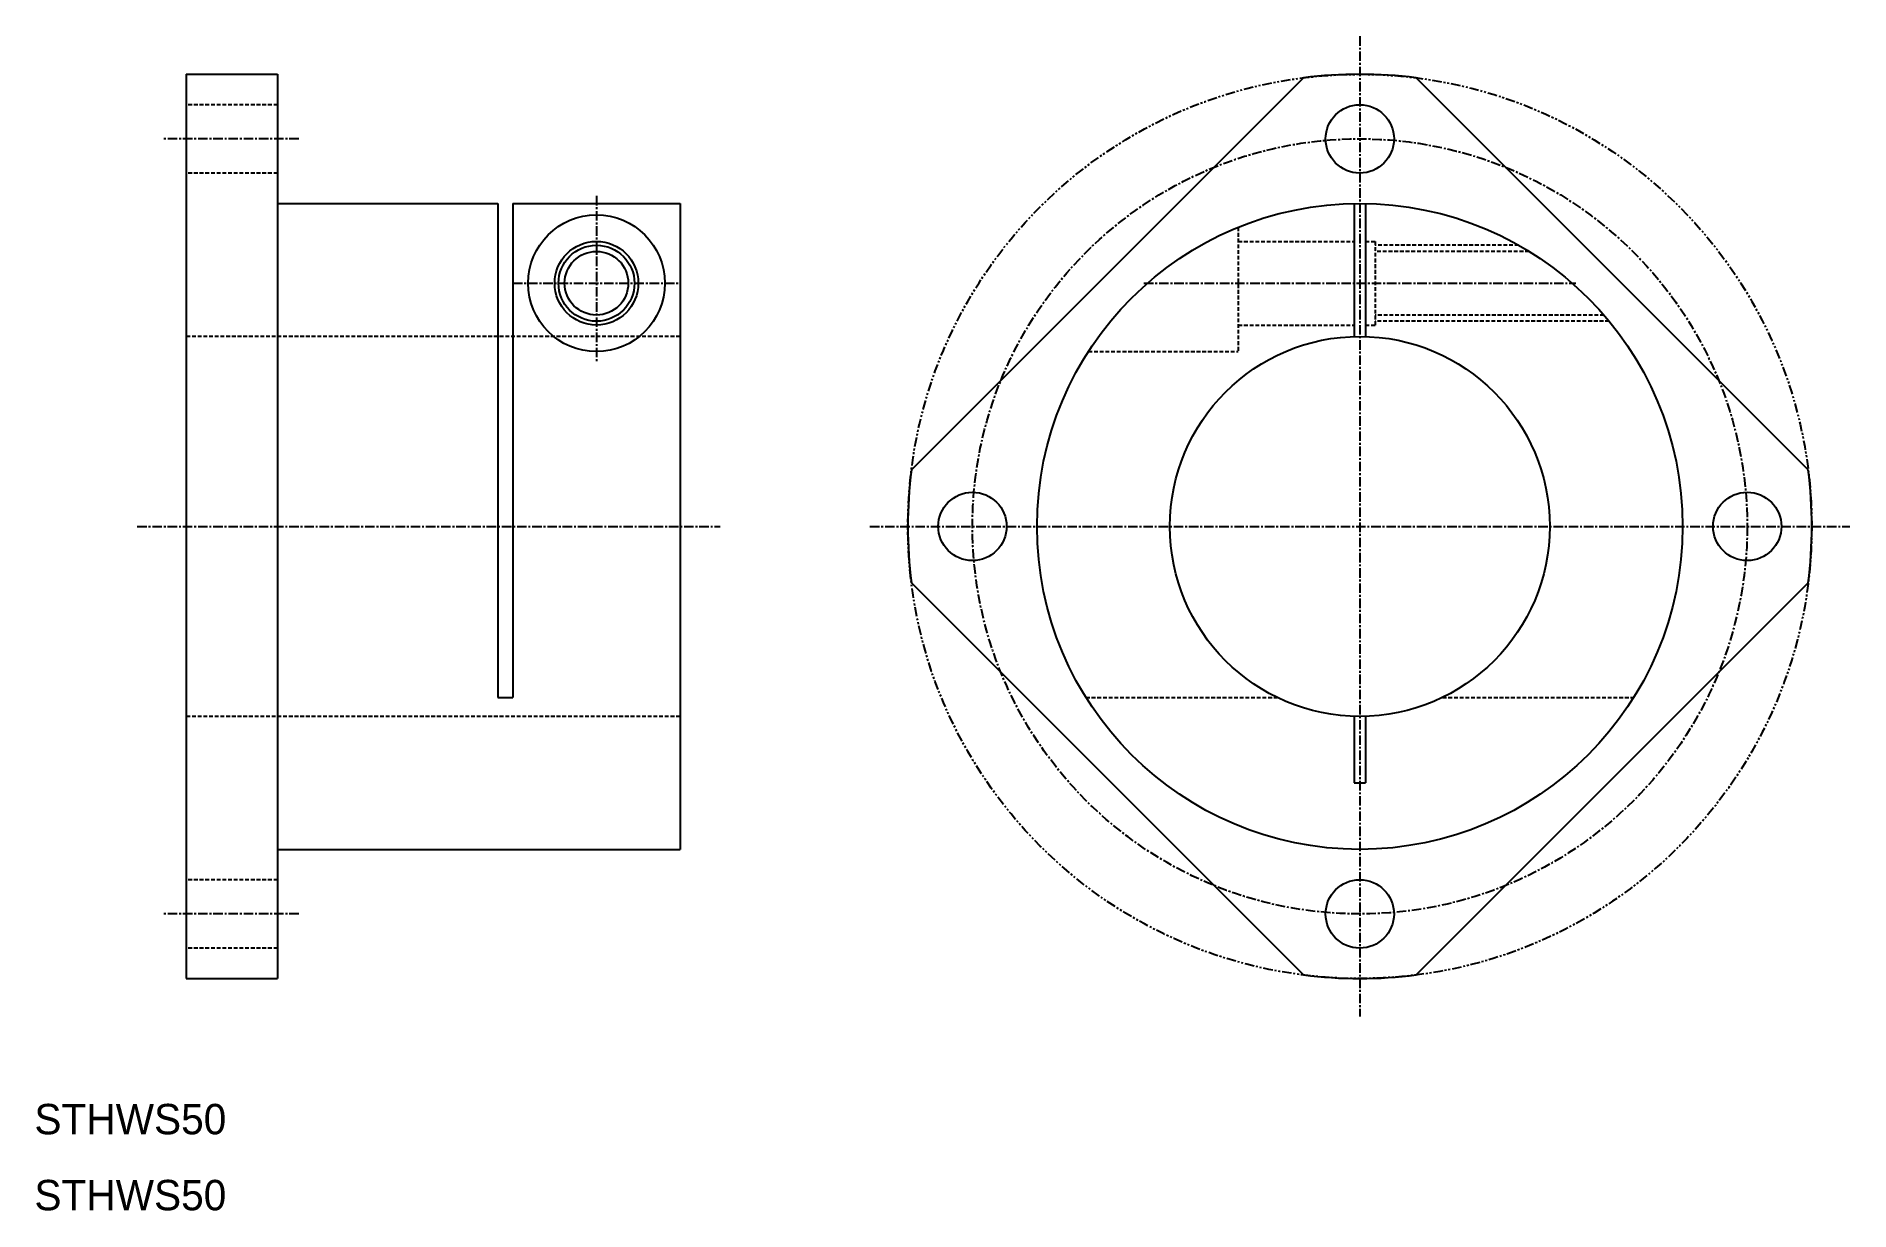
# Model space of a CAD drawing. Extents: x 10 to 249, y 10 to 164.
import ezdxf

# ---------------------------------------------------------------- set-up
doc = ezdxf.new("R2010")
doc.units = 0
for name, pattern in [('CENTER', [2, 1.25, -0.25, 0.25, -0.25]), ('DASHED', [0.75, 0.5, -0.25]), ('PHANTOM', [2.5, 1.25, -0.25, 0.25, -0.25, 0.25, -0.25])]:
    doc.linetypes.add(name, pattern=pattern)
doc.layers.get('0').update_dxf_attribs({"linetype": 'CONTINUOUS'})
doc.layers.add('CENTER', color=1, linetype='CENTER')

msp = doc.modelspace()

# ---------------------------------------------------------------- linework, layer by layer
at = {"color": 7, "linetype": 'CONTINUOUS'}
for p, q in [((30, 159.5), (30, 40.5)), ((30, 159.5), (42, 159.5)), ((42, 159.5), (42, 40.5)), ((125.47, 107.43), (177.07, 159.03)), ((243.53, 107.43), (191.93, 159.03)), ((42, 142.5), (71, 142.5)), ((71, 142.5), (71, 77.5)), ((73, 142.5), (73, 77.5)), ((73, 142.5), (95, 142.5)), ((95, 142.5), (95, 57.5)), ((183.75, 142.49), (183.75, 124.99)), ((185.25, 142.49), (185.25, 124.99)), ((177.07, 40.97), (125.47, 92.57)), ((191.93, 40.97), (243.53, 92.57)), ((71, 77.5), (73, 77.5)), ((183.75, 75.01), (183.75, 66.25)), ((185.25, 75.01), (185.25, 66.25)), ((183.75, 66.25), (185.25, 66.25)), ((42, 57.5), (95, 57.5)), ((30, 40.5), (42, 40.5))]:
    msp.add_line(p, q, dxfattribs=at)
at = {"color": 3, "linetype": 'DASHED'}
for p, q in [((42, 155.5), (30, 155.5)), ((42, 146.5), (30, 146.5)), ((168.5, 139.37), (168.5, 123)), ((168.5, 137.5), (183.75, 137.5)), ((185.25, 137.5), (186.5, 137.5)), ((186.5, 137.5), (186.5, 126.5)), ((205.41, 137), (186.5, 137)), ((206.78, 136.19), (186.5, 136.19)), ((216.64, 127.81), (186.5, 127.81)), ((217.32, 127), (186.5, 127)), ((95, 125), (30, 125)), ((168.5, 126.5), (183.75, 126.5)), ((185.25, 126.5), (186.5, 126.5)), ((148.76, 123), (168.5, 123)), ((148.44, 77.5), (173.6, 77.5)), ((195.4, 77.5), (220.56, 77.5)), ((95, 75), (30, 75)), ((42, 53.5), (30, 53.5)), ((42, 44.5), (30, 44.5))]:
    msp.add_line(p, q, dxfattribs=at)
at = {"color": 3, "linetype": 'PHANTOM'}
msp.add_circle((184.5, 100), 59.5, dxfattribs=at)
at = {"color": 7, "linetype": 'CONTINUOUS'}
for centre, radius in [((184.5, 151), 4.5), ((84, 132), 9), ((184.5, 100), 42.5), ((84, 132), 5.5), ((84, 132), 4.19), ((184.5, 100), 25), ((133.5, 100), 4.5), ((235.5, 100), 4.5), ((184.5, 49), 4.5)]:
    msp.add_circle(centre, radius, dxfattribs=at)
at = {"color": 3, "linetype": 'CONTINUOUS'}
msp.add_circle((84, 132), 5, dxfattribs=at)
at = {"color": 7, "linetype": 'CONTINUOUS'}
for start, end in [(82.8223, 97.1777), (172.8223, 187.1777), (352.8223, 7.1777), (262.8223, 277.1777)]:
    msp.add_arc((184.5, 100), 59.5, start, end, dxfattribs=at)
at = {"layer": 'CENTER', "color": 1, "linetype": 'CENTER'}
for p, q in [((184.5, 164.5), (184.5, 35.5)), ((44.8, 151), (26.85, 151)), ((84, 143.5), (84, 121.5)), ((73, 132), (95, 132)), ((156.07, 132), (212.93, 132)), ((23.54, 100), (100.29, 100)), ((120, 100), (249, 100)), ((44.8, 49), (26.85, 49))]:
    msp.add_line(p, q, dxfattribs=at)
msp.add_circle((184.5, 100), 51, dxfattribs=at)

# ---------------------------------------------------------------- texts
at = {"color": 7, "linetype": 'CONTINUOUS'}
for p in [(10, 20), (10, 10)]:
    msp.add_text('STHWS50', height=4, dxfattribs=at).set_placement(p)

doc.saveas('drawing.dxf')
